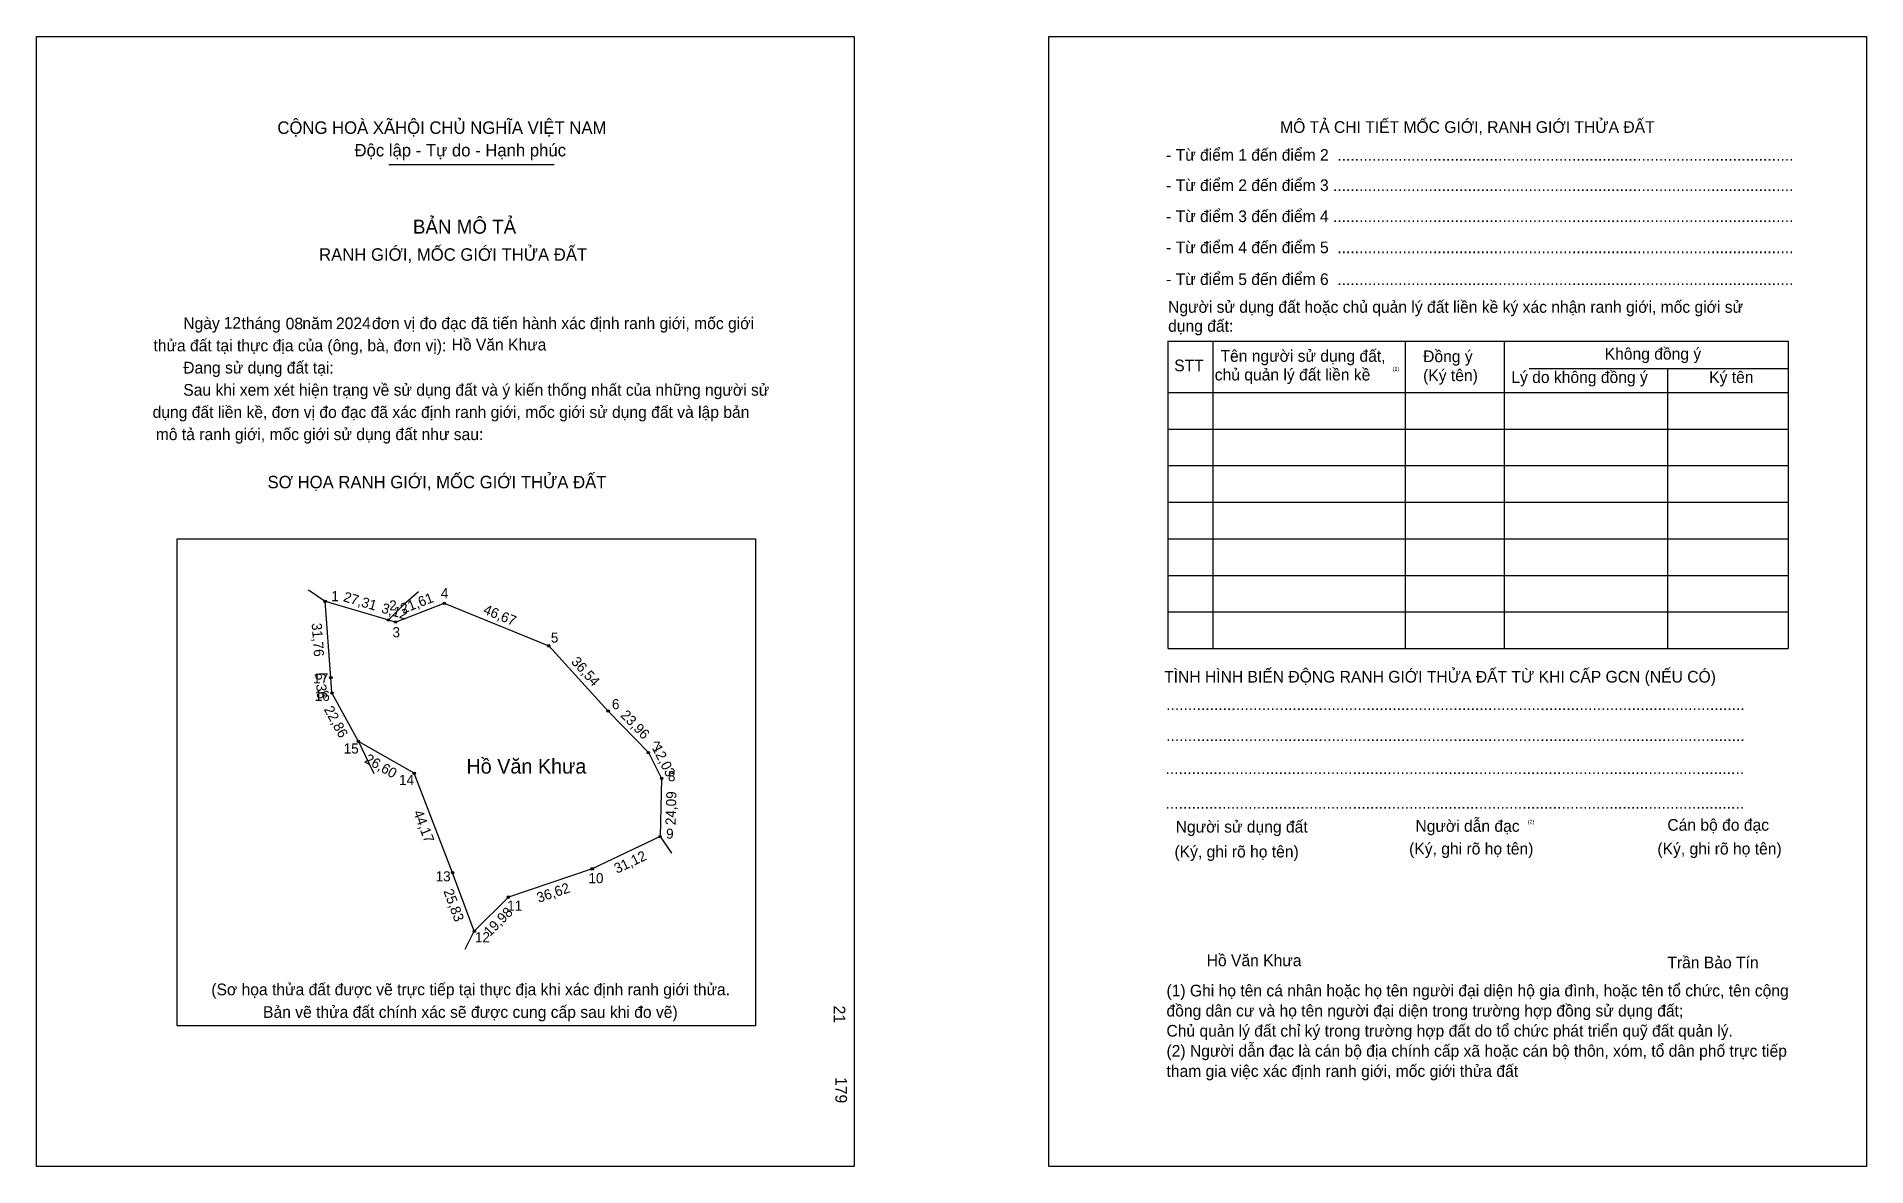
# Model space of a CAD drawing. Extents: x 547090 to 547847, y 1826375 to 1826843.
import ezdxf

# ---------------------------------------------------------------- set-up
doc = ezdxf.new("R2010")
doc.units = 0
for name, color, linetype in [('bmtKhungInTrang1', 7, 'Continuous'), ('bmtKhungInTrang2', 7, 'Continuous'), ('bmtNoiDung', 7, 'Continuous'), ('bmtTemplate', 7, 'Continuous'), ('CanhThua', 7, 'Continuous'), ('ChieuDaiCanhThua', 7, 'Continuous'), ('MocDinhThua', 7, 'Continuous'), ('RauThua', 7, 'Continuous'), ('SoHieuDinhThua', 7, 'Continuous'), ('TenChuSuDung', 7, 'Continuous')]:
    doc.layers.add(name, color=color, linetype=linetype)

msp = doc.modelspace()

# ---------------------------------------------------------------- linework, layer by layer
at = {"layer": 'bmtKhungInTrang1'}
msp.add_lwpolyline([(547089.63, 1826842.88), (547428.03, 1826842.88), (547428.03, 1826374.83), (547089.63, 1826374.83)], close=True, dxfattribs=at)
at = {"layer": 'bmtKhungInTrang2'}
msp.add_lwpolyline([(547508.72, 1826842.88), (547847.12, 1826842.88), (547847.12, 1826374.83), (547508.72, 1826374.83)], close=True, dxfattribs=at)
at = {"layer": 'bmtTemplate'}
for p, q in [((547235.46, 1826789.83), (547303.89, 1826789.83)), ((547576.61, 1826716.63), (547576.61, 1826589.39)), ((547656.21, 1826716.63), (547656.21, 1826589.39)), ((547697.17, 1826716.79), (547697.17, 1826589.39)), ((547814.72, 1826716.63), (547814.72, 1826589.39)), ((547707.56, 1826705.43), (547814.72, 1826705.43)), ((547558.05, 1826695.43), (547814.72, 1826695.43)), ((547558.05, 1826680.28), (547814.72, 1826680.28)), ((547558.05, 1826665.13), (547814.72, 1826665.13)), ((547558.05, 1826649.98), (547814.72, 1826649.98)), ((547558.05, 1826634.84), (547814.72, 1826634.84)), ((547558.05, 1826619.69), (547814.72, 1826619.69)), ((547558.05, 1826604.54), (547814.72, 1826604.54)), ((547558.05, 1826589.39), (547814.72, 1826589.39))]:
    msp.add_line(p, q, dxfattribs=at)
for points in [[(547557.89, 1826716.63), (547814.72, 1826716.63)], [(547557.89, 1826716.63), (547557.89, 1826589.39)], [(547764.77, 1826705.27), (547764.77, 1826589.39)]]:
    msp.add_lwpolyline(points, dxfattribs=at)
msp.add_lwpolyline([(547147.85, 1826433.12), (547147.85, 1826634.82), (547387.29, 1826634.82), (547387.29, 1826433.12)], close=True, dxfattribs=at)
at = {"layer": 'CanhThua'}
for p, q in [((547209.09, 1826608.97), (547235.28, 1826601.21)), ((547211.44, 1826577.3), (547209.09, 1826608.97)), ((547238.27, 1826600.32), (547258.42, 1826608.12)), ((547258.42, 1826608.12), (547301.63, 1826590.49)), ((547235.28, 1826601.21), (547238.27, 1826600.32)), ((547301.63, 1826590.49), (547326.24, 1826563.47)), ((547211.91, 1826570.95), (547211.44, 1826577.3)), ((547222.87, 1826550.88), (547211.91, 1826570.95)), ((547326.24, 1826563.47), (547342.91, 1826546.26)), ((547245.95, 1826537.68), (547222.87, 1826550.88)), ((547342.91, 1826546.26), (547348.38, 1826535.55)), ((547261.86, 1826496.48), (547245.95, 1826537.68)), ((547348.38, 1826535.55), (547347.72, 1826511.47)), ((547347.72, 1826511.47), (547319.62, 1826498.11)), ((547270.81, 1826472.24), (547261.86, 1826496.48)), ((547319.62, 1826498.11), (547284.93, 1826486.39)), ((547284.93, 1826486.39), (547270.81, 1826472.24))]:
    msp.add_line(p, q, dxfattribs=at)
at = {"layer": 'MocDinhThua'}
for centre in [(547209.09, 1826608.97), (547258.42, 1826608.12), (547235.28, 1826601.21), (547238.27, 1826600.32), (547301.63, 1826590.49), (547211.44, 1826577.3), (547211.91, 1826570.95), (547326.24, 1826563.47), (547222.87, 1826550.88), (547342.91, 1826546.26), (547245.95, 1826537.68), (547348.38, 1826535.55), (547347.72, 1826511.47), (547261.86, 1826496.48), (547319.62, 1826498.11), (547284.93, 1826486.39), (547270.81, 1826472.24)]:
    msp.add_circle(centre, 0.502, dxfattribs=at)
at = {"layer": 'RauThua'}
for p, q in [((547202.19, 1826613.63), (547209.09, 1826608.97)), ((547242.53, 1826608.41), (547247.74, 1826612.96)), ((547235.64, 1826601.56), (547242.53, 1826608.41)), ((547235.28, 1826601.21), (547235.64, 1826601.56)), ((547222.87, 1826550.88), (547224.27, 1826547.94)), ((547224.27, 1826547.94), (547229.17, 1826537.64)), ((547347.72, 1826511.47), (547352.53, 1826504.64)), ((547266.98, 1826464.85), (547270.81, 1826472.24))]:
    msp.add_line(p, q, dxfattribs=at)

# ---------------------------------------------------------------- texts
at = {"layer": 'bmtNoiDung'}
for s, height, p in [('12', 4.842, (547167.07, 1826721.85)), ('08', 4.842, (547192.74, 1826721.58)), ('2024', 4.842, (547213.57, 1826721.69)), ('Hồ Văn Khưa', 4.8419, (547261.41, 1826712.84)), ('Hồ Văn Khưa', 4.8419, (547574.01, 1826457.78))]:
    msp.add_text(s, height=height, dxfattribs=at).set_placement(p)
for s, p in [('21', (547419.6, 1826441.45)), ('179', (547420.29, 1826411.82))]:
    msp.add_text(s, height=4.842, rotation=270, dxfattribs=at).set_placement(p)
at = {"layer": 'bmtTemplate'}
for s, height, p in [('CỘNG HOÀ XÃHỘI CHỦ NGHĨA VIỆT NAM', 5.1647, (547189.31, 1826802.57)), ('MÔ TẢ CHI TIẾT MỐC GIỚI, RANH GIỚI THỬA ĐẤT', 4.84, (547604.41, 1826802.98)), ('Độc lập - Tự do - Hạnh phúc', 5.1647, (547221.25, 1826793.23)), ('- Từ điểm 1 đến điểm 2  .........................................................................................................', 4.84002, (547557.23, 1826791.44)), ('- Từ điểm 2 đến điểm 3 ..........................................................................................................', 4.84002, (547557.23, 1826778.89)), ('- Từ điểm 3 đến điểm 4 ..........................................................................................................', 4.84002, (547557.23, 1826766.02)), ('BẢN MÔ TẢ', 5.81, (547245.42, 1826761.22)), ('RANH GIỚI, MỐC GIỚI THỬA ĐẤT', 5.1647, (547206.57, 1826750.01)), ('- Từ điểm 4 đến điểm 5  .........................................................................................................', 4.84002, (547557.23, 1826753.14)), ('- Từ điểm 5 đến điểm 6  .........................................................................................................', 4.84002, (547557.23, 1826739.96)), ('Người sử dụng đất hoặc chủ quản lý đất liền kề ký xác nhận ranh giới, mốc giới sử', 4.84, (547558.05, 1826728.45)), ('Ngày     tháng     năm         đơn vị đo đạc đã tiến hành xác định ranh giới, mốc giới ', 4.8419, (547150.35, 1826721.69)), ('dụng đất:', 4.84, (547558.05, 1826720.58)), ('thửa đất tại thực địa của (ông, bà, đơn vị):', 4.8419, (547138, 1826712.49)), ('Tên người sử dụng đất,', 4.84, (547579.73, 1826708.15)), ('Đồng ý', 4.84, (547663.62, 1826708)), ('Không đồng ý', 4.84, (547738.78, 1826709.06)), ('Đang sử dụng đất tại:', 4.8419, (547150.35, 1826703.3)), ('STT', 4.84, (547560.58, 1826704.22)), ('chủ quản lý đất liền kề', 4.84, (547577.36, 1826700.41)), ('(1)', 1.614, (547650.97, 1826704.39)), ('(Ký tên)', 4.84, (547663.62, 1826700.13)), ('Lý do không đồng ý', 4.84, (547700.13, 1826699.37)), ('Ký tên', 4.84, (547782.04, 1826699.37)), ('Sau khi xem xét hiện trạng về sử dụng đất và ý kiến thống nhất của những người sử ', 4.8419, (547150.35, 1826694.1)), ('dụng đất liền kề, đơn vị đo đạc đã xác định ranh giới, mốc giới sử dụng đất và lập bản', 4.8419, (547137.64, 1826684.91)), ('mô tả ranh giới, mốc giới sử dụng đất như sau:', 4.8419, (547138.97, 1826675.71)), ('SƠ HỌA RANH GIỚI, MỐC GIỚI THỬA ĐẤT', 5.1647, (547185.23, 1826655.74)), ('TÌNH HÌNH BIẾN ĐỘNG RANH GIỚI THỬA ĐẤT TỪ KHI CẤP GCN (NẾU CÓ)', 4.84, (547556.41, 1826575.27)), ('.....................................................................................................................................', 4.84728, (547557.23, 1826563.88)), ('.....................................................................................................................................', 4.84728, (547557.23, 1826551)), ('.....................................................................................................................................', 4.84728, (547556.98, 1826537.37)), ('.....................................................................................................................................', 4.84728, (547556.98, 1826522.98)), ('Người sử dụng đất', 4.84, (547561.18, 1826513.14)), ('Người dẫn đạc', 4.84, (547660.45, 1826513.44)), ('(2)', 1.614, (547706.93, 1826516.78)), ('Cán bộ đo đạc', 4.84, (547764.72, 1826513.89)), ('(Ký, ghi rõ họ tên)', 4.84, (547560.68, 1826502.83)), ('(Ký, ghi rõ họ tên)', 4.84, (547657.82, 1826504.05)), ('(Ký, ghi rõ họ tên)', 4.84, (547760.6, 1826504.05)), ('Trần Bảo Tín', 4.84, (547764.72, 1826456.9)), ('(Sơ họa thửa đất được vẽ trực tiếp tại thực địa khi xác định ranh giới thửa.', 4.8419, (547161.97, 1826445.73)), ('(1) Ghi họ tên cá nhân hoặc họ tên người đại diện hộ gia đình, hoặc tên tổ chức, tên cộng', 4.84, (547557.37, 1826445.26)), ('Bản vẽ thửa đất chính xác sẽ được cung cấp sau khi đo vẽ)', 4.8419, (547183.38, 1826436.37)), ('đồng dân cư và họ tên người đại diện trong trường hợp đồng sử dụng đất;', 4.84, (547557.37, 1826436.93)), ('Chủ quản lý đất chỉ ký trong trường hợp đất do tổ chức phát triển quỹ đất quản lý.', 4.84, (547557.37, 1826428.6)), ('(2) Người dẫn đạc là cán bộ địa chính cấp xã hoặc cán bộ thôn, xóm, tổ dân phố trực tiếp', 4.84, (547557.37, 1826420.27)), ('tham gia việc xác định ranh giới, mốc giới thửa đất', 4.84, (547557.37, 1826411.94))]:
    msp.add_text(s, height=height, dxfattribs=at).set_placement(p)
at = {"layer": 'ChieuDaiCanhThua'}
for s, rotation, p in [('27,31', 343.47999, (547216.29, 1826609.02)), ('3,12', 343.48522, (547232.07, 1826604.34)), ('21,61', 21.18008, (547241.28, 1826603.72)), ('46,67', 337.79441, (547274.18, 1826603.95)), ('31,76', 274.2306, (547203.48, 1826599.83)), ('36,54', 312.32464, (547310.66, 1826583.69)), ('6,36', 274.23506, (547205, 1826579.2)), ('22,86', 298.64326, (547208.44, 1826564.21)), ('23,96', 314.08858, (547331.08, 1826561.48)), ('26,60', 330.23561, (547225.07, 1826542.39)), ('12,03', 297.06784, (547344.24, 1826548.25)), ('24,09', 88.4228, (547354.12, 1826516.16)), ('44,17', 291.11509, (547245.47, 1826521.51)), ('31,12', 25.43271, (547329.9, 1826496.05)), ('36,62', 18.66257, (547297.5, 1826484.02)), ('25,83', 290.26298, (547257.97, 1826488.92)), ('19,98', 45.0669, (547277.24, 1826469.8))]:
    msp.add_text(s, height=4.183, rotation=rotation, dxfattribs=at).set_placement(p)
at = {"layer": 'SoHieuDinhThua'}
for s, height, p in [('1', 4.18, (547211.62, 1826608.98)), ('4', 4.18, (547256.98, 1826610.22)), ('2', 4.18, (547235.59, 1826605.13)), ('3', 4.18, (547236.95, 1826594.05)), ('5', 4.18, (547302.52, 1826591.82)), ('17', 4.183, (547204.15, 1826574.9)), ('16', 4.183, (547204.78, 1826567.68)), ('6', 4.18, (547327.79, 1826564.24)), ('15', 4.183, (547216.75, 1826545.86)), ('7', 4.18, (547344.82, 1826546.6)), ('14', 4.183, (547239.67, 1826532.86)), ('8', 4.18, (547350.97, 1826534.38)), ('9', 4.18, (547350.23, 1826510.59)), ('13', 4.183, (547254.83, 1826492.91)), ('10', 4.183, (547318.08, 1826492.14)), ('11', 4.183, (547284.42, 1826480.75)), ('12', 4.183, (547271.09, 1826467.69))]:
    msp.add_text(s, height=height, dxfattribs=at).set_placement(p)
at = {"layer": 'TenChuSuDung'}
msp.add_text('Hồ Văn Khưa', height=6.1239, dxfattribs=at).set_placement((547267.57, 1826537.55))

doc.saveas('drawing.dxf')
